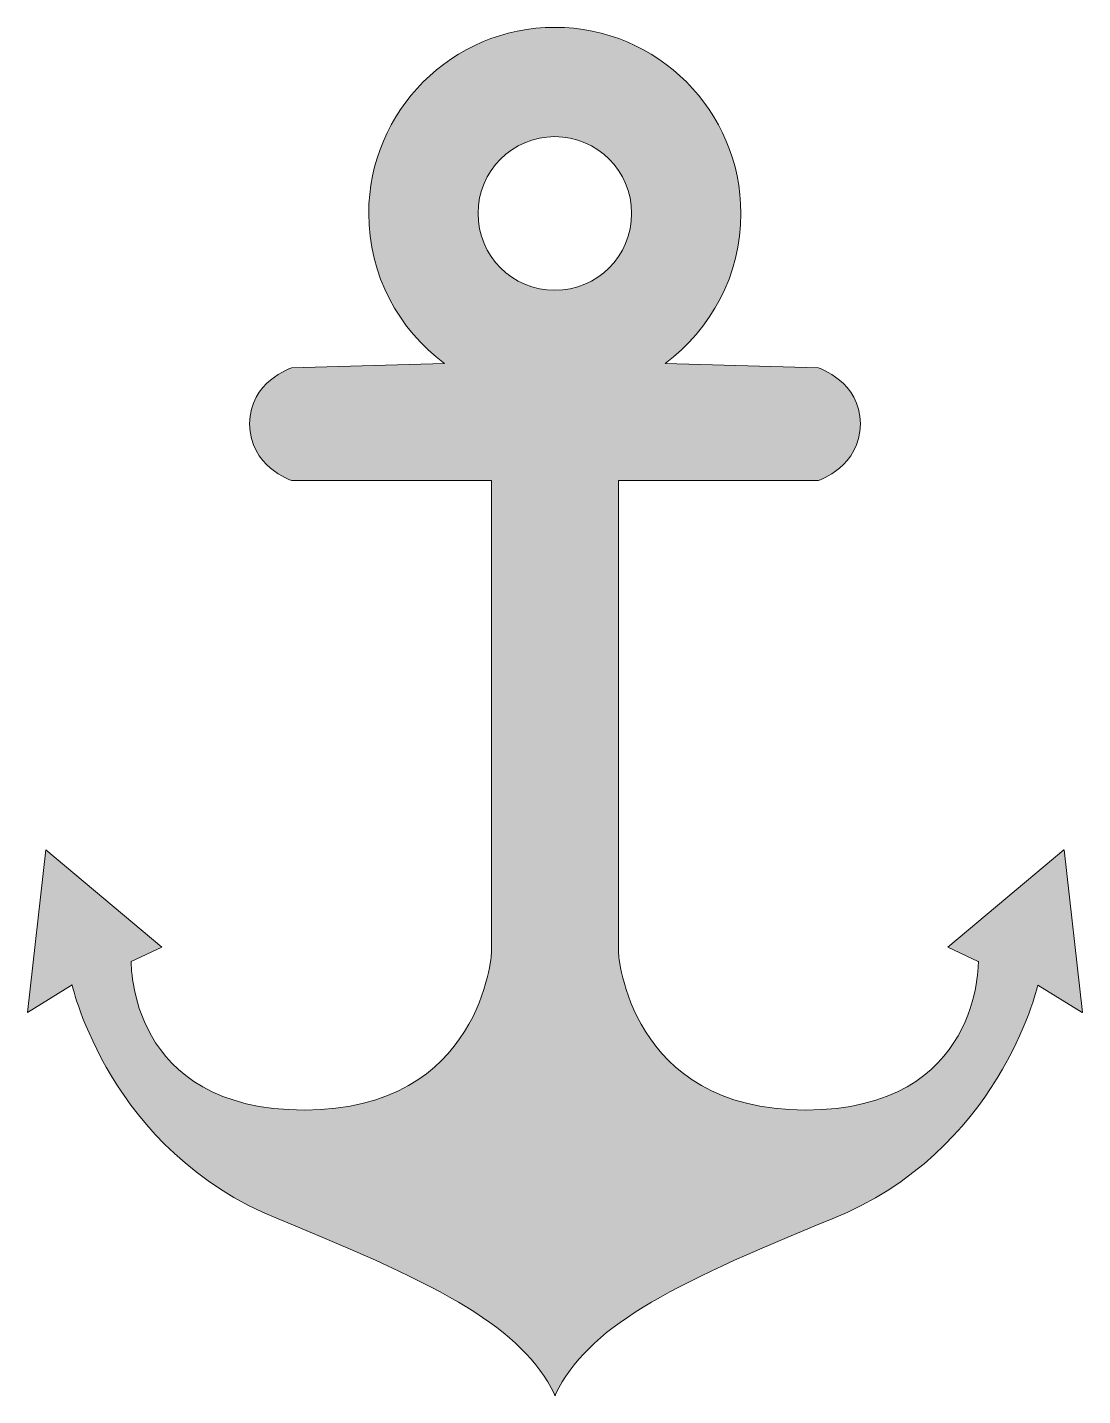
# Model space of a CAD drawing. Header units: inches. Extents: x 21.9 to 78.1, y 38.6 to 111.4.
import ezdxf

# ---------------------------------------------------------------- set-up
doc = ezdxf.new("R2010")
doc.units = ezdxf.units.IN
doc.header["$MEASUREMENT"] = 0
doc.layers.add('Layer 1', color=7, linetype='Continuous')

msp = doc.modelspace()

# ---------------------------------------------------------------- hatches: boundary and pattern name
at = {"layer": 'Layer 1', "true_color": 0xffffff}
h = msp.add_hatch(color=7, dxfattribs=at)
h.dxf.hatch_style = 2
edge = h.paths.add_edge_path()
edge.add_spline(control_points=[(78.105, 58.978), (78.105, 58.978), (77.124, 67.637), (77.124, 67.637), (77.124, 67.637), (77.105, 67.622), (77.105, 67.622), (77.105, 67.622), (77.103, 67.637), (77.103, 67.637), (77.103, 67.637), (70.919, 62.452), (70.919, 62.452), (70.919, 62.452), (72.549, 61.691), (72.549, 61.691), (72.549, 61.691), (72.765, 53.78), (63.332, 53.775), (53.901, 53.78), (53.386, 62.126), (53.386, 62.126), (53.386, 62.126), (53.386, 87.302), (53.386, 87.302), (53.386, 87.302), (64.019, 87.302), (64.019, 87.302), (64.019, 87.302), (64.038, 87.302), (64.038, 87.302), (64.038, 87.302), (66.269, 88.068), (66.269, 90.318), (66.269, 92.569), (64.038, 93.295), (64.038, 93.295), (64.038, 93.295), (55.86, 93.536), (55.86, 93.536), (58.31, 95.341), (59.902, 98.246), (59.902, 101.522), (59.902, 106.996), (55.464, 111.434), (49.991, 111.434), (44.517, 111.434), (40.079, 106.996), (40.079, 101.522), (40.079, 98.245), (41.671, 95.34), (44.121, 93.536), (44.121, 93.536), (35.959, 93.295), (35.959, 93.295), (35.959, 93.295), (33.732, 92.569), (33.732, 90.318), (33.732, 88.067), (35.959, 87.302), (35.959, 87.302), (35.959, 87.302), (46.615, 87.302), (46.615, 87.302), (46.615, 87.302), (46.615, 62.126), (46.615, 62.126), (46.615, 62.126), (46.101, 53.773), (36.659, 53.773), (27.217, 53.773), (27.428, 61.69), (27.428, 61.69), (27.428, 61.69), (29.059, 62.451), (29.059, 62.451), (29.059, 62.451), (22.873, 67.636), (22.873, 67.636), (22.873, 67.636), (21.895, 58.977), (21.895, 58.977), (21.895, 58.977), (24.281, 60.436), (24.281, 60.436), (24.281, 60.436), (26.234, 51.618), (35.246, 47.972), (44.193, 44.343), (48.212, 42.18), (49.971, 38.646), (49.971, 38.646), (49.971, 38.565), (49.971, 38.565), (49.972, 38.582), (49.983, 38.6), (49.988, 38.605), (49.991, 38.605), (49.991, 38.605), (49.991, 38.605), (49.991, 38.605), (49.991, 38.565), (49.991, 38.565), (49.993, 38.573), (49.997, 38.578), (50.001, 38.584), (50.004, 38.578), (50.007, 38.572), (50.011, 38.565), (50.011, 38.565), (50.011, 38.605), (50.011, 38.605), (50.015, 38.6), (50.026, 38.582), (50.03, 38.565), (50.03, 38.565), (50.03, 38.646), (50.03, 38.646), (51.787, 42.18), (55.802, 44.343), (64.755, 47.972), (73.651, 51.573), (75.664, 60.206), (75.716, 60.426), (75.716, 60.426), (78.087, 58.977), (78.087, 58.977), (78.087, 58.977), (78.085, 58.991), (78.085, 58.991), (78.085, 58.991), (78.105, 58.978), (78.105, 58.978)], knot_values=[0, 0, 0, 0, 1, 1, 1, 2, 2, 2, 3, 3, 3, 4, 4, 4, 5, 5, 5, 6, 6, 6, 7, 7, 7, 8, 8, 8, 9, 9, 9, 10, 10, 10, 11, 11, 11, 12, 12, 12, 13, 13, 13, 14, 14, 14, 15, 15, 15, 16, 16, 16, 17, 17, 17, 18, 18, 18, 19, 19, 19, 20, 20, 20, 21, 21, 21, 22, 22, 22, 23, 23, 23, 24, 24, 24, 25, 25, 25, 26, 26, 26, 27, 27, 27, 28, 28, 28, 29, 29, 29, 30, 30, 30, 31, 31, 31, 32, 32, 32, 33, 33, 33, 34, 34, 34, 35, 35, 35, 36, 36, 36, 37, 37, 37, 38, 38, 38, 39, 39, 39, 40, 40, 40, 41, 41, 41, 42, 42, 42, 43, 43, 43, 44, 44, 44, 44], degree=3, periodic=1)
edge = h.paths.add_edge_path()
edge.add_spline(control_points=[(49.991, 97.431), (49.991, 97.431), (49.991, 97.431), (49.991, 97.431), (47.731, 97.431), (45.899, 99.263), (45.899, 101.523), (45.899, 103.782), (47.731, 105.614), (49.991, 105.614), (52.25, 105.614), (54.082, 103.783), (54.082, 101.523), (54.082, 99.263), (52.25, 97.431), (49.991, 97.431)], knot_values=[0, 0, 0, 0, 1, 1, 1, 2, 2, 2, 3, 3, 3, 4, 4, 4, 5, 5, 5, 5], degree=3, periodic=1)

# ---------------------------------------------------------------- linework, layer by layer
at = {"layer": 'Layer 1', "lineweight": 0}
for points, knots in [([(78.105, 58.978), (78.105, 58.978), (77.124, 67.637), (77.124, 67.637), (77.124, 67.637), (77.105, 67.622), (77.105, 67.622), (77.105, 67.622), (77.103, 67.637), (77.103, 67.637), (77.103, 67.637), (70.919, 62.452), (70.919, 62.452), (70.919, 62.452), (72.549, 61.691), (72.549, 61.691), (72.549, 61.691), (72.765, 53.78), (63.332, 53.775), (53.901, 53.78), (53.386, 62.126), (53.386, 62.126), (53.386, 62.126), (53.386, 87.302), (53.386, 87.302), (53.386, 87.302), (64.019, 87.302), (64.019, 87.302), (64.019, 87.302), (64.038, 87.302), (64.038, 87.302), (64.038, 87.302), (66.269, 88.068), (66.269, 90.318), (66.269, 92.569), (64.038, 93.295), (64.038, 93.295), (64.038, 93.295), (55.86, 93.536), (55.86, 93.536), (58.31, 95.341), (59.902, 98.246), (59.902, 101.522), (59.902, 106.996), (55.464, 111.434), (49.991, 111.434), (44.517, 111.434), (40.079, 106.996), (40.079, 101.522), (40.079, 98.245), (41.671, 95.34), (44.121, 93.536), (44.121, 93.536), (35.959, 93.295), (35.959, 93.295), (35.959, 93.295), (33.732, 92.569), (33.732, 90.318), (33.732, 88.067), (35.959, 87.302), (35.959, 87.302), (35.959, 87.302), (46.615, 87.302), (46.615, 87.302), (46.615, 87.302), (46.615, 62.126), (46.615, 62.126), (46.615, 62.126), (46.101, 53.773), (36.659, 53.773), (27.217, 53.773), (27.428, 61.69), (27.428, 61.69), (27.428, 61.69), (29.059, 62.451), (29.059, 62.451), (29.059, 62.451), (22.873, 67.636), (22.873, 67.636), (22.873, 67.636), (21.895, 58.977), (21.895, 58.977), (21.895, 58.977), (24.281, 60.436), (24.281, 60.436), (24.281, 60.436), (26.234, 51.618), (35.246, 47.972), (44.193, 44.343), (48.212, 42.18), (49.971, 38.646), (49.971, 38.646), (49.971, 38.565), (49.971, 38.565), (49.972, 38.582), (49.983, 38.6), (49.988, 38.605), (49.991, 38.605), (49.991, 38.605), (49.991, 38.605), (49.991, 38.605), (49.991, 38.565), (49.991, 38.565), (49.993, 38.573), (49.997, 38.578), (50.001, 38.584), (50.004, 38.578), (50.007, 38.572), (50.011, 38.565), (50.011, 38.565), (50.011, 38.605), (50.011, 38.605), (50.015, 38.6), (50.026, 38.582), (50.03, 38.565), (50.03, 38.565), (50.03, 38.646), (50.03, 38.646), (51.787, 42.18), (55.802, 44.343), (64.755, 47.972), (73.651, 51.573), (75.664, 60.206), (75.716, 60.426), (75.716, 60.426), (78.087, 58.977), (78.087, 58.977), (78.087, 58.977), (78.085, 58.991), (78.085, 58.991), (78.085, 58.991), (78.105, 58.978), (78.105, 58.978)], [0, 0, 0, 0, 1, 1, 1, 2, 2, 2, 3, 3, 3, 4, 4, 4, 5, 5, 5, 6, 6, 6, 7, 7, 7, 8, 8, 8, 9, 9, 9, 10, 10, 10, 11, 11, 11, 12, 12, 12, 13, 13, 13, 14, 14, 14, 15, 15, 15, 16, 16, 16, 17, 17, 17, 18, 18, 18, 19, 19, 19, 20, 20, 20, 21, 21, 21, 22, 22, 22, 23, 23, 23, 24, 24, 24, 25, 25, 25, 26, 26, 26, 27, 27, 27, 28, 28, 28, 29, 29, 29, 30, 30, 30, 31, 31, 31, 32, 32, 32, 33, 33, 33, 34, 34, 34, 35, 35, 35, 36, 36, 36, 37, 37, 37, 38, 38, 38, 39, 39, 39, 40, 40, 40, 41, 41, 41, 42, 42, 42, 43, 43, 43, 44, 44, 44, 44]), ([(49.991, 97.431), (49.991, 97.431), (49.991, 97.431), (49.991, 97.431), (47.731, 97.431), (45.899, 99.263), (45.899, 101.523), (45.899, 103.782), (47.731, 105.614), (49.991, 105.614), (52.25, 105.614), (54.082, 103.783), (54.082, 101.523), (54.082, 99.263), (52.25, 97.431), (49.991, 97.431)], [0, 0, 0, 0, 1, 1, 1, 2, 2, 2, 3, 3, 3, 4, 4, 4, 5, 5, 5, 5])]:
    msp.add_open_spline(points, degree=3, knots=knots, dxfattribs=at)

doc.saveas('drawing.dxf')
